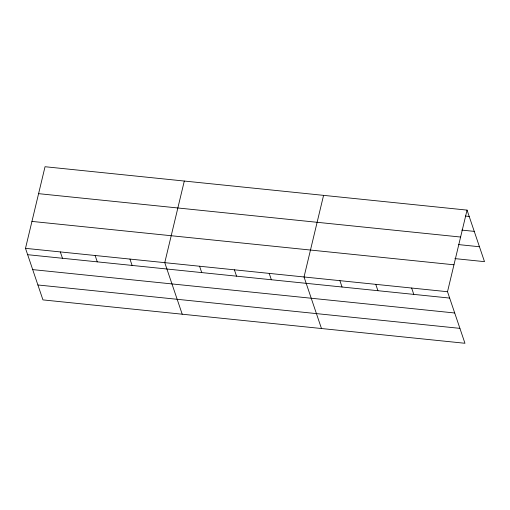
<?xml version="1.0" encoding="UTF-8"?>
<svg xmlns="http://www.w3.org/2000/svg" width="510" height="510" viewBox="0 0 510 510"><rect width="100%" height="100%" fill="white"/><g stroke="black" fill="none" stroke-linecap="round" stroke-linejoin="round"><path stroke-width="0.76" d="M467.052 210.107L447.512 291.72L464.961 343.275L42.948 299.893L25.5 248.344L45.039 166.725L467.052 210.107L484.5 261.655L454.869 258.608M184.301 181.044L164.762 262.656L182.21 314.205M323.57 195.362L304.03 276.975L321.478 328.523M465.305 216.055L469.2 216.457M461.773 230.093L474.249 231.374M38.594 193.66L460.606 237.042M458.394 244.577L479.451 246.744M31.945 221.41L453.957 264.792M25.5 248.344L447.512 291.72M27.648 254.694L449.661 298.076M32.697 269.611L454.71 312.987M37.899 284.975L459.912 328.357M411.64 288.035L413.788 294.385M375.768 284.351L377.916 290.7M339.896 280.659L342.051 287.009M269.21 273.392L271.358 279.748M234.396 269.815L236.544 276.165M199.582 266.239L201.73 272.589M129.948 259.08L132.096 265.429M95.134 255.504L97.282 261.853M60.314 251.921L62.469 258.27"/></g></svg>
